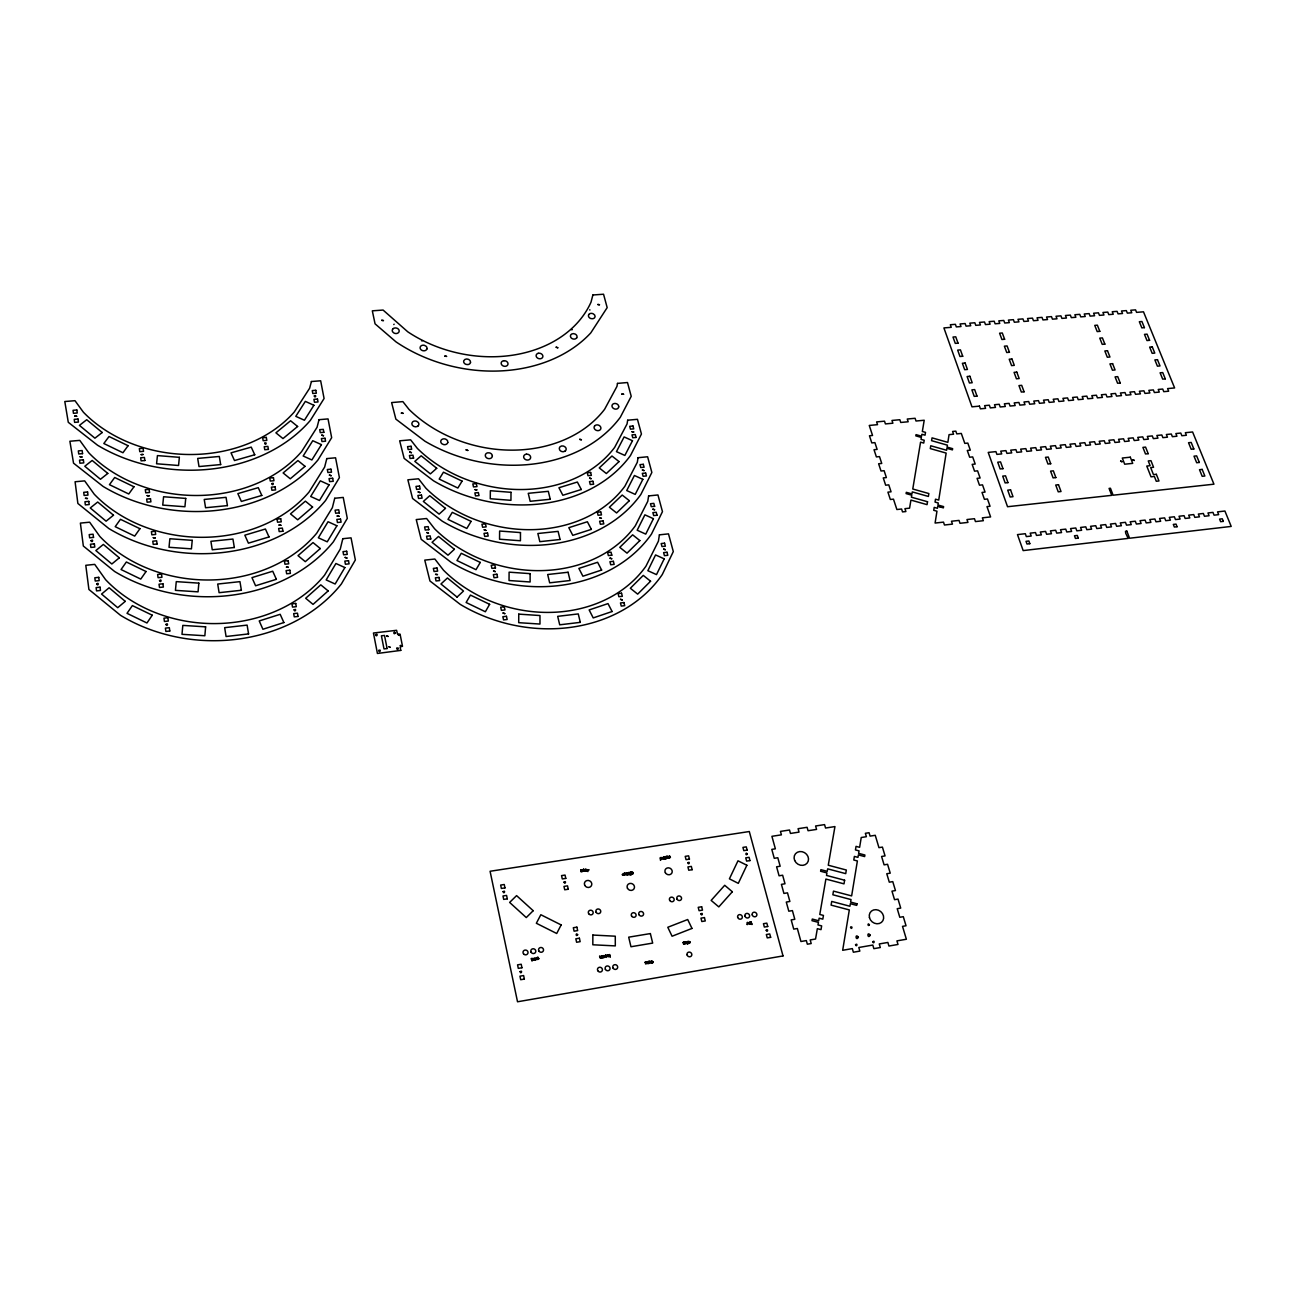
<?xml version="1.0" encoding="UTF-8"?>
<svg xmlns="http://www.w3.org/2000/svg" width="1296" height="1296" viewBox="0 0 1296 1296"><rect width="100%" height="100%" fill="white"/><g stroke="black" fill="none" stroke-linecap="round" stroke-linejoin="round"><path stroke-width="1.5" d="M608.504 954.893C608.261 955.476 608.278 958.813 607.354 955.071M532.348 959.056L532.559 958.36M583.378 871.22C585.727 871.252 583.313 868.919 583.897 869.6M683.64 942.143L683.122 942.532M536.9 957.89L537.97 957.29M538.828 958.862L537.678 959.526L536.852 958.295M647.789 961.583L648.227 962.782L646.882 961.988M645.278 962.442L646.51 962.248L646.04 963.722M605.734 955.168C603.094 956.464 608.488 954.148 605.977 956.497M606.236 957.388C606.803 956.837 605.151 957.047 605.929 955.152M684.061 944.201C686.005 944.055 681.421 943.796 684.353 943.52M748.91 922.558L749.558 924.032L750.238 922.477M582.633 871.252L582.293 869.616L582.277 871.22M747.209 924.534C746.059 919.739 750.238 924.291 747.241 924.485M648.486 963.025C645.878 963.333 650.122 964.613 648.454 961.389M649.847 961.6L649.312 963.446L649.571 961.259L651.175 963.139L649.928 961.195M749.947 923.773L749.363 922.412L750.74 922.882M536.544 959.51L536.236 957.614L536.009 959.558M689.585 942.937L688.986 941.431L689.602 942.905M585.257 869.227L585.484 870.944L586.537 870.345M667.732 858.098C665.447 854.566 670.032 859.864 667.084 856.705M665.528 857.272L665.156 858.892L664.168 857.547M661.268 857.822L661.025 859.232L660.928 857.677M627.458 874.314L627.329 873.261M629.516 874.103L629.516 872.872M600.097 957.874L599.999 956.497L600.988 957.128M393.79 324.567L394.13 324.194M586.019 871.139C586.019 871.252 585.322 868.482 586.44 869.665M533.936 959.575C532.802 956.027 532.656 962.053 533.952 959.04M628.268 872.726C628.965 877.23 628.155 869.94 629.678 873.86M689.213 943.342L690.088 942.046M689.99 941.852L688.387 941.431M421.573 340.816L422.545 340.67M660.555 857.498L661.883 858.357L661.171 859.183M666.112 856.332L667.715 856.121M651.159 961.357L653.006 961.616L652.342 962.993M670.048 857.223C667.359 858.762 670.988 855.004 669.254 856.413M651.434 961.664L652.261 961.162M631.735 872.305L632.966 872.402L631.314 872.289M604.325 957.307L603.758 955.816M537.419 957.355C540.545 957.874 534.681 957.857 538.828 958.57M687.544 941.706L687.739 944.136L687.771 941.366M623.408 874.897C619.585 873.18 625.482 877.57 624.591 873.099M571.406 329.735L572.314 329.654M589.891 310.068L589.793 309.728M644.938 962.231C647.579 960.498 643.869 964.823 646.299 963.625M683.397 942.403L683.543 943.326M670.405 857.515L668.979 857.968M627.507 874.249L626.341 874.46M626.422 873.245L626.778 874.816M750.497 923.222L749.93 924.129L750.821 923.076M652.73 962.199L651.596 962.815L651.467 960.919M587.785 869.908C591.851 868.725 585.128 872.597 587.428 869.6M684.985 942.419L685.714 943.861L685.13 941.9M604.568 956.934L603.353 956.918M608.65 956.497L607.549 956.205L608.764 956.237M632.707 873.488L631.703 873.763M531.263 958.732L532.121 961.049L531.457 958.343M534.276 959.024L533.758 958.586M533.984 959.38L533.336 960.304L532.381 959.315M536.042 959.51L534.989 959.947M537.386 958.959L538.488 958.473L537.403 958.91M580.981 869.859L581.094 871.868L580.997 869.81M581.321 871.495L582.374 871.641M582.925 870.539L583.362 871.268M583.443 869.357L582.892 870.102L583.799 869.308M583.249 870.41L583.637 869.308M583.216 871.139L584.269 871.042M586.003 869.324L585.031 869.778M585.371 869.843L586.748 869.665M586.877 870.248L586.391 871.09M587.849 871.609L587.493 870.021M668.477 857.077L669.514 856.089L668.801 856.931M631.33 872.24L631.249 873.083L631.573 871.997M623.392 874.735C622.08 870.653 625.385 878.234 624.267 873.148M625.417 873.018L625.595 874.962M626 873.698L627.394 872.969L626.567 873.05M626.81 872.969C627.993 872.078 628.949 876.533 627.151 874.832M628.139 873.148L629.37 872.5M628.495 873.212L628.835 872.354M629.176 872.694L630.423 875.043L629.305 874.492M630.293 872.208L631.249 874.913L630.617 872.159M632.918 873.731L632.124 873.715M632.821 873.229L632.902 873.779M683.154 942.484L683.899 942.419M600.939 956.27C601.198 961.859 598.963 953.062 599.773 957.015M601.538 955.962L601.992 958.036L603.013 957.874M601.052 958.181L601.393 957.258M603.288 956.659C607.192 955.589 602.802 959.623 602.932 956.286M603.142 955.816L604.373 956.173M603.256 956.399L603.823 955.541M609.379 954.747L610.238 957.226L609.703 954.504M648.211 961.988L647.222 962.231L648.389 962.507M607.484 955.946L608.018 954.844L607.144 956.092M608.359 954.828L608.845 955.217M660.766 859.361L660.523 860.35L660.28 857.709M660.361 858.26L661.446 857.628M662.029 857.336L662.531 859.216M663.617 857.093L663.795 859.021M664.492 856.931C667.116 856.17 666.387 860.252 665.366 858.827M665.302 857.158L664.556 857.92L664.848 857.077M666.517 858.049L666.938 856.429L666.646 857.272M670.388 857.255L668.849 857.126L670.372 857.304M648.842 962.977L648.697 961.34M647.968 963.722L648.454 962.944M652.617 962.912L653.071 961.988M684.677 943.699L684.547 941.917M685.487 942.079L686.977 943.682L686.183 941.738M688.241 942.419L688.549 942.97M689.796 942.435L689.018 943.326M749.234 922.817L749.995 921.958M457.051 597.1L463.498 591.041L447.428 577.984L440.948 583.994L457.002 597.051M669.4 857.871L668.606 857.466M602.381 957.533L601.879 955.913M583.443 870.847L584.496 870.458M535.297 959.396L534.551 957.906L534.973 959.996M663.633 857.045L664.087 859.021M633.128 873.083L631.557 872.662M530.129 573.642L530.113 581.985L509.036 580.527L509.101 572.168L530.129 573.642M592.855 935.048L592.823 944.784L615.308 945.902L615.276 936.198L592.855 935.048M518.756 614.126L518.708 622.679L539.978 624.056L539.978 615.535L518.756 614.126M520.474 532.575L520.441 540.756L499.543 539.233L499.624 531.036L520.474 532.575M511.013 492.318L510.948 500.321L490.261 498.733L490.358 490.714L511.013 492.318M165.904 624.478C167.605 627.556 168.448 621.853 165.904 624.478M159.521 580.624C161.206 583.654 162.032 578.113 159.521 580.624M153.284 537.694L155.196 537.921L153.284 537.694M147.161 495.639L149.056 495.882L147.161 495.639M143.046 454.475L141.167 454.637L143.046 454.475M870.232 935.21C867.559 939.875 866.781 930.479 870.232 935.21M858.389 937.251C855.7 941.917 854.955 932.504 858.389 937.251M96.665 583.994C98.35 587.056 99.257 581.418 96.665 583.994M91.028 540.707C92.615 543.721 93.685 538.164 91.028 540.707M85.504 498.296L87.415 498.523L85.504 498.296M80.093 456.759L81.988 457.002L80.093 456.759M74.795 416.065L76.675 416.291L74.795 416.065M1132.931 459.805L1134.292 460.453L1132.931 459.805M1120.651 461.084L1122.012 461.732L1120.651 461.084M872.743 941.722C873.974 945.011 875.189 939.535 872.743 941.722M205.627 626.843L204.849 635.753L181.991 634.327L182.817 625.401L205.627 626.843M198.855 583.135L198.061 591.851L175.43 590.36L176.272 581.629L198.855 583.135M192.229 540.335L191.435 548.856L169.015 547.285L169.873 538.747L192.229 540.335M185.733 498.409L184.923 506.752L162.729 505.1L163.588 496.757L185.733 498.409M179.366 457.326L178.556 465.491L156.573 463.774L157.432 455.593L179.366 457.326M869.405 924.777C867.526 927.418 867.559 921.764 869.405 924.777M855.554 944.654C856.607 947.992 858.146 942.613 855.554 944.654M850.565 927.32C851.602 930.641 853.189 925.295 850.565 927.32M747.306 854.048C745.378 856.656 745.492 851.099 747.306 854.048M492.334 455.917L492.221 456.678A3.548 2.916 13.1 0 1 487.96 458.509A3.548 2.916 13.1 0 1 485.417 454.75L485.741 454.054A3.548 2.916 13.1 0 1 487.863 452.806L489.677 452.92A3.548 2.916 13.1 0 1 492.334 455.917M766.195 930.204C767.216 933.574 768.852 928.163 766.195 930.204M700.893 913.842C701.93 917.179 703.55 911.785 700.893 913.842M659.389 534.843L658.433 541.112L645.959 566.174A127.607 106.58 15 0 1 443.475 570.175L434.857 559.03L424.764 560.115L429.948 580.981L460.258 604.39A146.221 122.132 15 0 0 662.272 574.549L673.304 551.578L668.493 533.871L659.389 534.843M648.616 495.914L647.773 501.309L635.315 525.803A126.473 104.441 14.6 0 1 434.597 528.784L426.627 518.513L416.243 519.566L421.168 539.298L451.154 562.367A144.925 119.669 14.6 0 0 651.483 534.082L662.467 511.645L657.947 494.959L648.616 495.914M940.183 506.963L943.375 507.87L943.585 506.59L937.948 505.003L938.255 502.994L935.048 502.087L935.501 499.187L938.725 500.094L946.145 453.082L930.301 448.594L930.755 445.775L946.598 450.263L946.89 448.319L952.43 449.89L952.625 448.659L947.084 447.088L947.392 445.16L931.581 440.672L932.051 437.87L947.846 442.357L949.061 434.646L953.564 434.209L952.609 431.455L955.832 431.147L956.788 433.885L961.308 433.447L964.807 443.378L967.82 443.086L970.315 450.166L967.286 450.473L969.651 457.213L972.68 456.921L975.191 464.049L972.162 464.357L974.543 471.161L977.589 470.837L980.116 478.03L977.071 478.337L979.468 485.19L982.514 484.866L985.057 492.091L982.012 492.431L984.425 499.316L987.471 498.976L990.047 506.266L986.985 506.606L990.598 516.926L982.368 517.833L983.356 520.7L975.451 521.575L974.462 518.708L966.962 519.534L967.95 522.401L960.012 523.292L959.024 520.409L951.475 521.235L952.463 524.119L944.476 525.01L943.504 522.126L935.096 523.049L936.959 511.207L933.736 510.3L934.205 507.384L937.429 508.291L937.753 506.282L940.183 506.963M638.037 457.731L637.308 462.283L624.899 486.211A125.356 102.352 14.2 0 1 425.898 488.203L418.543 478.791L407.867 479.812L412.565 498.458L442.244 521.17A143.645 117.288 14.2 0 0 640.888 494.408L651.856 472.457L647.611 456.775L638.037 457.699M687.852 862.731C688.824 866.02 690.525 860.738 687.852 862.731M856.964 903.782L856.705 905.386L850.338 903.701L849.933 906.244L831.724 901.433L831.092 905.126L849.317 909.922L842.675 950.292L852.331 948.607L853.367 952.22L859.847 951.102L858.811 947.489L872.807 945.059L873.86 948.656L880.308 947.538L879.255 943.942L887.873 942.451L888.926 946.031L897.998 944.46L896.929 940.88L906.374 939.244L902.518 926.365L906.034 925.765L903.296 916.677L899.797 917.276L897.221 908.69L900.72 908.091L898.015 899.084L894.532 899.667L891.972 891.146L895.455 890.563L892.766 881.62L889.299 882.187L886.772 873.731L890.239 873.164L887.566 864.286L884.099 864.853L881.588 856.462L885.055 855.911L882.414 847.098L878.947 847.649L875.254 835.304L870.086 836.114L869.065 832.712L865.372 833.296L866.392 836.698L861.241 837.508L859.621 847.309L856.04 846.369L855.457 849.933L859.037 850.889L858.632 853.351L864.902 855.02L864.643 856.575L858.373 854.906L857.968 857.369L854.388 856.429L853.789 860.009L857.385 860.965L851.634 895.909L833.474 891.113L832.858 894.775L851.018 899.57L850.613 902.097L856.964 903.782M927.531 501.73L927.061 504.646L910.926 500.094L909.581 508.162L904.932 508.664L905.888 511.547L902.534 511.904L901.595 509.02L896.881 509.522L893.479 499.154L890.336 499.478L887.922 492.14L891.065 491.816L888.781 484.866L885.654 485.19L883.256 477.9L886.383 477.576L884.115 470.691L881.005 470.999L878.623 463.757L881.734 463.45L879.498 456.597L876.388 456.905L874.022 449.712L877.133 449.404L874.897 442.616L871.787 442.908L869.454 435.764L872.548 435.472L869.26 425.444L877.538 424.667L876.614 421.913L884.504 421.168L885.427 423.922L892.895 423.209L891.972 420.455L899.829 419.726L900.752 422.464L908.188 421.767L907.265 419.029L915.089 418.284L916.013 421.022L924.21 420.244L922.347 431.471L925.506 432.378L925.052 435.181L921.877 434.273L921.569 436.201L916.029 434.63L915.818 435.861L921.359 437.432L921.035 439.36L924.21 440.251L923.74 443.07L920.565 442.163L912.773 489.013L928.859 493.549L928.39 496.449L912.287 491.913L911.963 493.922L906.309 492.318L906.098 493.598L911.752 495.185L911.412 497.194L927.531 501.73M627.669 420.228L627.037 423.986L614.66 447.379A124.27 100.327 13.9 0 1 417.377 448.432L410.621 439.83L399.67 440.818L404.141 458.395L433.496 480.784A142.414 114.955 13.9 0 0 630.504 455.479L641.439 434.03L637.454 419.321L627.669 420.196M564.035 882.122C564.975 885.46 566.87 880 564.035 882.122M844.619 880.227L844.004 883.856L825.892 879.061L819.785 914.458L823.446 915.43L822.814 919.139L819.153 918.184L818.699 920.743L812.284 919.058L811.993 920.678L818.424 922.363L817.987 924.939L821.648 925.895L821.016 929.637L817.339 928.681L815.557 939.017L810.194 939.94L811.199 943.553L807.343 944.201L806.355 940.588L800.928 941.512L797.348 928.503L793.735 929.119L791.192 919.901L794.804 919.301L792.407 910.602L788.81 911.201L786.283 902.065L789.88 901.465L787.498 892.847L783.918 893.43L781.423 884.358L785.003 883.775L782.638 875.221L779.074 875.804L776.596 866.797L780.16 866.23L777.811 857.741L774.263 858.308L771.8 849.382L775.364 848.815L771.914 836.309L781.407 834.851L780.451 831.4L789.507 830.007L790.463 833.441L799.033 832.113L798.077 828.695L807.084 827.302L808.056 830.72L816.577 829.408L815.605 825.989L824.564 824.612L825.552 828.031L834.948 826.573L828.274 865.226L846.32 870.021L845.721 873.634L827.658 868.855L827.221 871.349L820.886 869.665L820.611 871.252L826.945 872.937L826.524 875.432L844.619 880.227M617.479 383.422L616.961 386.402L604.616 409.277A123.217 98.35 13.6 0 1 409.018 409.423L402.862 401.614L391.619 402.57L395.863 419.126L424.91 441.191A141.183 112.703 13.6 0 0 620.298 417.28L631.217 396.317L627.491 382.531L617.479 383.389M663.665 549.115L665.334 549.698L663.665 549.115M577.66 934.772C575.505 937.526 575.845 931.646 577.66 934.772M652.925 509.166L654.577 509.765L652.925 509.166M395.458 632.95C393.125 635.801 393.417 629.824 395.458 632.95M642.395 469.994L644.031 470.594L642.395 469.994M620.541 599.319L622.242 599.935L620.541 599.319M633.712 431.973L632.027 431.746L633.712 431.973M610.043 558.139L611.712 558.754L610.043 558.139M623.57 394.276L621.886 394.049L623.57 394.276M599.724 517.768L601.393 518.368L599.724 517.768M589.615 478.175L591.268 478.775L589.712 478.013M503.107 891.632C504.014 895.034 505.975 889.558 503.107 891.632M581.386 439.749L579.717 439.344L581.386 439.749M599.465 304.738L597.829 304.495L599.465 304.738M503.059 613.008L504.792 613.624L503.059 613.008M556.178 347.198L557.782 347.765L556.178 347.198M493.549 571.001L495.266 571.601L493.549 571.001M470.529 362.216L470.367 362.912A3.467 2.786 12.5 0 1 467.791 364.581L466.025 364.37A3.467 2.786 12.5 0 1 463.66 361.357L463.838 360.644A3.467 2.786 12.5 0 1 470.529 362.216M484.218 529.821L485.919 530.42L484.218 529.821M342.808 538.699L340.265 549.099L324.535 575.23A135.772 112.541 2.5 0 1 105.559 579.62L94.721 564.376L85.795 565.299L88.906 589.469L120.528 615.325A155.585 128.968 2.5 0 0 341.383 583.945L355.347 559.985L351.054 537.856L342.808 538.699M476.815 489.856L475.033 489.645L476.815 489.856M334.724 498.263L332.375 507.659L316.742 533.174A134.525 110.192 2.9 0 1 99.841 536.463L89.635 522.191L80.384 523.098L83.333 546.021L114.599 571.471A154.143 126.279 2.9 0 0 333.396 541.793L347.296 518.4L343.229 497.421L334.724 498.263M437.432 574.582L435.602 574.355L437.432 574.582M466.123 449.874L467.791 450.457L466.123 449.874M326.803 458.59L324.648 467.062L309.096 491.978A133.294 107.908 3.3 0 1 94.235 494.197L84.661 480.881L75.087 481.756L77.873 503.464L108.815 528.525A152.734 123.655 3.3 0 0 325.588 500.483L339.406 477.641L335.567 457.796L326.803 458.59M401.663 645.829L400.334 645.521L401.663 645.829M400.788 650.398L377.428 653.459L373.442 633.015L396.592 630.31L397.499 633.922L400.075 634.165L402.489 646.283L400.124 646.979L400.788 650.398M398.147 634.651L399.443 635.105L398.147 634.651M396.657 648.34C397.597 651.872 399.848 646.25 396.657 648.34M426.838 532.656L428.555 533.255L426.935 532.478M388.962 646.882L390.258 647.336L389.043 646.753M319.027 419.693L317.066 427.259L301.612 451.591A132.079 105.689 3.7 0 1 88.76 452.774L79.785 440.381L69.887 441.239L73.532 463.158L103.129 486.454A151.357 121.111 3.7 0 0 317.941 459.983L331.663 437.692L328.034 418.916L319.027 419.693M386.807 635.98L388.103 636.449L386.807 635.98M418.203 491.962L419.888 492.561L418.203 491.962M378.643 650.495C379.566 654.043 381.85 648.405 378.643 650.495M592.871 295.018L591.008 302.179A120.69 93.749 13.1 0 1 407.786 331.825L383.081 310.052L372.325 310.829L375.062 323.838L396.041 341.901A138.299 107.422 13 0 0 590.782 332.894L607.176 307.622L603.547 294.224L592.888 294.986M446.537 356.384L444.82 356.157L446.537 356.384M375.565 634.667C376.472 638.183 378.756 632.594 375.565 634.667M311.413 381.526L309.631 388.217L294.273 411.982A130.896 103.534 4 0 1 83.381 412.193L74.99 400.691L64.8 401.517L68.283 422.302L97.573 445.241A150.012 118.649 4 0 0 310.424 420.293L324.081 398.504L320.663 380.781L311.413 381.526M409.73 452.061L411.415 452.66L409.73 452.061M520.085 971.611C520.798 975.159 523.13 969.602 520.085 971.611M403.137 413.359L401.371 413.132L403.137 413.359M345.173 557.426L346.923 558.041L345.173 557.426M339.001 516.262L337.171 516.035L339.001 516.262M383.422 320.566L381.688 320.323L383.422 320.566M294.095 609.817C294.921 613.121 297.157 607.889 294.095 609.817M329.427 475.097L331.144 475.697L329.427 475.097M288.344 567.324L286.465 567.097L288.344 567.324M321.797 435.132L323.482 435.748L321.797 435.132M280.892 525.269L279.029 525.042L280.892 525.269M314.296 395.977C315.106 398.941 317.099 394.292 314.296 395.977M618.71 406.928L618.079 408.224A3.434 2.77 17.5 0 1 615.001 409.05L614.142 408.791A3.434 2.77 17.5 0 1 612.214 404.951A3.434 2.77 17.5 0 1 616.572 403.785L617.35 404.222A3.434 2.77 17.5 0 1 618.71 406.928M271.82 483.635C272.614 486.745 274.784 481.837 271.82 483.635M264.676 443.248C265.469 446.31 267.624 441.499 264.676 443.248M447.784 442.471L447.493 443.183A3.564 2.916 11.5 0 1 443.686 444.593L442.017 443.848A3.564 2.916 11.5 0 1 441.094 440.284L441.58 439.668A3.564 2.916 11.5 0 1 447.784 442.471M588.805 314.539L588.514 315.155A3.353 2.641 16.4 0 0 590.247 318.298L591.057 318.622A3.353 2.641 16.4 0 0 593.244 313.826L592.434 313.519A3.353 2.641 16.4 0 0 589.291 314.005L588.805 314.539M746.869 865.258L738.299 883.354L729.405 878.834L737.991 860.803L746.869 865.258M664.184 558.835L656.505 574.614L647.854 570.694L655.565 554.931L664.184 558.835M653.411 518.692L645.748 534.114L637.178 530.226L644.89 514.836L653.411 518.692M426.919 348.932L426.578 349.58A3.483 2.786 11.2 0 1 421.88 350.341A3.483 2.786 11.2 0 1 420.536 346.437L421.07 345.886A3.483 2.786 11.2 0 1 424.408 345.352L425.963 346.162A3.483 2.786 11.2 0 1 426.919 348.932M642.848 479.326L635.218 494.392L626.729 490.552L634.408 475.502L642.848 479.326M632.48 440.721L624.866 455.447L616.459 451.64L624.121 436.93L632.48 440.721M561.152 924.923L556.713 933.493L536.35 923.27L540.837 914.733L561.152 924.923M489.629 604.325L485.352 611.761L466.123 602.494L470.432 595.091L489.629 604.325M480.265 562.432L476.005 569.689L456.97 560.536L461.263 553.295L480.265 562.432M344.866 567.551L335.146 584.01L326.171 579.928L335.923 563.501L344.866 567.551M471.08 521.381L466.835 528.46L447.995 519.404L452.272 512.341L471.08 521.381M336.895 525.755L327.24 541.825L318.346 537.791L328.05 521.737L336.895 525.755M462.073 481.124L457.861 488.041L439.198 479.083L443.459 472.181L462.073 481.124M329.071 484.801L319.48 500.483L310.684 496.481L320.323 480.832L329.071 484.801M750.951 921.812L751.972 924.55L750.919 921.861M321.424 444.641L311.882 459.967L303.167 456.014L312.757 440.721L321.424 444.641M313.907 405.275L304.43 420.244L295.796 416.34L305.338 401.387L313.907 405.275M152.264 615.211L146.95 622.987L127.024 613.332L132.386 605.588L152.264 615.211M146.043 571.52L140.762 579.085L121.046 569.543L126.36 561.994L146.043 571.52M139.936 528.703L134.703 536.107L115.198 526.678L120.463 519.307L139.936 528.703M133.958 486.778L128.758 493.987L109.447 484.672L114.696 477.495L133.958 486.778M128.093 445.711L122.942 452.741L103.826 443.524L109.026 436.509L128.093 445.711M594.815 425.752L594.362 426.352A3.451 2.819 17 0 0 594.783 429.235L595.399 429.818A3.451 2.819 17 0 0 600.194 429.786A3.451 2.819 17 0 0 599.594 425.72L598.833 425.266A3.451 2.819 17 0 0 595.447 425.299L594.815 425.752M732.337 891.745L718.81 906.892L711.148 900.412L724.707 885.298L732.337 891.745M576.671 337.9L575.521 338.823A3.386 2.689 15.9 0 1 571.471 338.159L570.904 337.559A3.386 2.689 15.9 0 1 575.23 334.093L575.942 334.562A3.386 2.689 15.9 0 1 576.671 337.9M650.576 581.224L637.664 594.135L630.342 588.254L643.27 575.392L650.576 581.224M533.191 910.715L526.273 917.568L509.636 902.421L516.586 895.617L533.191 910.715M639.851 540.578L627.021 553.149L619.78 547.349L632.626 534.827L639.851 540.578M629.338 500.693L616.588 512.957L609.412 507.254L622.193 495.04L629.338 500.693M393.304 328.568L392.753 329.103A3.483 2.77 10.4 0 0 392.688 331.889L393.935 333.007A3.483 2.77 10.4 0 0 397.402 333.283L398.131 332.894A3.483 2.77 10.4 0 0 398.212 328.957A3.483 2.77 10.4 0 0 393.304 328.568M619.034 461.587L606.35 473.542L599.254 467.921L611.955 456.014L619.034 461.587M454.394 549.293L447.995 555.19L432.07 542.295L438.502 536.447L454.394 549.293M445.468 508.388L439.117 514.139L423.355 501.439L429.754 495.72L445.468 508.388M328.147 590.911L313.049 604.39L305.678 598.266L320.792 584.836L328.147 590.911M436.72 468.277L430.402 473.882L414.817 461.376L421.168 455.803L436.72 468.277M320.29 548.548L305.305 561.67L298.015 555.644L313.016 542.57L320.29 548.548M312.579 507.044L297.707 519.809L290.498 513.88L305.386 501.147L312.579 507.044M305.03 466.349L290.272 478.791L283.127 472.959L297.918 460.55L305.03 466.349M125.258 601.36L117.725 607.694L101.558 594.054L109.107 587.768L125.258 601.36M119.313 557.831L111.845 563.987L95.855 550.557L103.34 544.433L119.313 557.831M297.626 426.481L282.982 438.583L275.918 432.832L290.579 420.763L297.626 426.481M113.497 515.192L106.094 521.186L90.266 507.967L97.702 502.022L113.497 515.192M107.795 473.429L100.456 479.261L84.791 466.252L92.162 460.453L107.795 473.429M102.206 432.508L94.916 438.194L79.429 425.38L86.735 419.726L102.206 432.508M418.025 425.995L417.344 426.465A3.564 2.916 10.6 0 1 412.63 421.88L413.311 421.411A3.564 2.916 10.6 0 1 416.842 421.394L418.235 422.447A3.564 2.916 10.6 0 1 418.025 425.995M564.991 451.17L563.387 451.705A3.499 2.867 15.8 0 1 560.115 450.49L559.613 449.809A3.499 2.867 15.8 0 1 565.299 447.104L565.801 447.768A3.499 2.867 15.8 0 1 564.991 451.17M691.983 928.438L672.073 936.23L667.796 927.272L687.69 919.528L691.983 928.438M538.245 353.306L537.467 353.597A3.418 2.738 14.8 0 0 536.382 356.74L536.819 357.421A3.418 2.738 14.8 0 0 541.55 358.393A3.418 2.738 14.8 0 0 542.198 354.569L541.582 354.002A3.418 2.738 14.8 0 0 539.087 353.209L538.245 353.306M612.101 611.518L593.228 617.917L589.145 609.946L608.002 603.596L612.101 611.518M601.636 570.046L582.908 576.218L578.875 568.409L597.602 562.27L601.636 570.046M591.365 529.384L572.783 535.345L568.814 527.683L587.38 521.753L591.365 529.384M283.873 622.55L262.91 629.257L259.232 620.946L280.179 614.304L283.873 622.55M276.372 579.312L255.587 585.776L251.959 577.627L272.727 571.212L276.372 579.312M581.305 489.515L562.853 495.266L558.932 487.75L577.368 482.031L581.305 489.515M269.017 536.949L248.411 543.17L244.831 535.183L265.421 529.011L269.017 536.949M261.808 495.445L241.38 501.439L237.848 493.614L258.26 487.652L261.808 495.445M254.745 454.766L234.495 460.55L231.012 452.855L251.23 447.12L254.745 454.766M526.37 454.199L525.512 454.394A3.532 2.9 14.5 0 0 523.665 456.743L523.762 457.504A3.532 2.9 14.5 0 0 527.958 460.031A3.532 2.9 14.5 0 0 530.55 456.71L530.226 455.965A3.532 2.9 14.5 0 0 527.261 454.183L526.37 454.199M504.014 360.725L503.156 360.871A3.451 2.77 13.7 0 0 501.196 362.993L501.228 363.722A3.451 2.77 13.7 0 0 505.181 366.331A3.451 2.77 13.7 0 0 507.951 363.334L507.692 362.621A3.451 2.77 13.7 0 0 504.905 360.774L504.014 360.725M783.011 955.93L517.525 1001.776L490.082 871.268L749.299 831.53L783.011 955.93M524.362 979.096L520.7 979.711L519.955 976.18L523.616 975.564L524.362 979.096M770.65 937.332L767.248 937.899L766.341 934.529L769.743 933.946L770.65 937.332M521.948 967.756L518.303 968.371L517.558 964.856L521.203 964.24L521.948 967.756M767.734 926.494L764.348 927.061L763.441 923.708L766.827 923.141L767.734 926.494M650.365 933.574L628.69 937.17L630.974 946.744L652.682 943.099L650.365 933.574M579.393 938.207L575.829 938.806L576.607 942.257L580.171 941.657L579.393 938.207M704.425 917.584L700.974 918.151L701.833 921.521L705.283 920.954L704.425 917.584M576.882 927.158L573.318 927.725L574.096 931.176L577.66 930.593L576.882 927.158M701.654 906.779L698.22 907.33L699.079 910.699L702.513 910.132L701.654 906.779M507.303 898.841L503.707 899.408L502.978 895.99L506.574 895.423L507.303 898.841M568.264 889.234L564.732 889.785L563.971 886.415L567.502 885.848L568.264 889.234M692.161 869.697L688.759 870.232L687.917 866.943L691.319 866.408L692.161 869.697M749.963 860.593L746.626 861.111L745.735 857.855L749.088 857.32L749.963 860.593M504.97 887.906L501.374 888.457L500.661 885.071L504.241 884.504L504.97 887.906M565.801 878.396L562.302 878.947L561.541 875.61L565.04 875.075L565.801 878.396M689.456 859.118L686.054 859.653L685.211 856.364L688.613 855.83L689.456 859.118M747.144 850.111L743.807 850.646L742.932 847.39L746.269 846.871L747.144 850.111M580.316 622.355L559.71 624.818L557.685 616.345L578.259 613.915L580.316 622.355M387.099 648.535L383.989 648.907L381.413 635.818L384.523 635.445L387.099 648.535M506.444 616.297L502.848 616.718L503.577 619.909L507.157 619.488L506.444 616.297M623.927 602.543L620.46 602.948L621.254 606.074L624.721 605.669L623.927 602.543M1126.856 531.133L1125.479 531.279L1125.738 533.304L1128.184 538.391L1023.16 550.589L1017.473 534.6L1025.314 533.709L1026.335 536.593L1031.211 536.042L1030.19 533.158L1035.472 532.559L1036.492 535.426L1041.368 534.875L1040.332 532.008L1045.58 531.409L1046.633 534.276L1051.477 533.725L1050.44 530.858L1055.673 530.258L1056.726 533.126L1061.554 532.575L1060.517 529.708L1065.733 529.124L1066.786 531.976L1071.614 531.425L1070.561 528.574L1075.777 527.974L1076.83 530.825L1081.625 530.275L1080.572 527.44L1085.773 526.84L1086.826 529.691L1091.621 529.141L1090.552 526.306L1095.736 525.706L1096.805 528.557L1101.584 528.007L1100.515 525.172L1105.666 524.588L1106.735 527.423L1111.498 526.873L1110.429 524.038L1115.581 523.454L1116.65 526.289L1121.396 525.739L1120.311 522.92L1125.446 522.337L1126.532 525.155L1131.262 524.621L1130.177 521.802L1135.296 521.219L1136.381 524.038L1141.096 523.503L1140.01 520.684L1145.097 520.101L1146.199 522.92L1150.897 522.385L1149.811 519.566L1154.882 518.983L1155.983 521.802L1160.665 521.267L1159.58 518.465L1164.634 517.882L1165.736 520.684L1170.418 520.15L1169.316 517.347L1174.354 516.78L1175.472 519.566L1180.121 519.048L1179.02 516.245L1184.058 515.678L1185.16 518.465L1189.809 517.93L1188.691 515.144L1193.713 514.577L1194.831 517.363L1199.464 516.829L1198.346 514.058L1203.352 513.475L1204.47 516.262L1209.087 515.743L1207.969 512.957L1212.959 512.39L1214.077 515.176L1218.677 514.642L1217.543 511.871L1224.914 511.029L1231.2 526.419L1129.577 538.229L1126.856 531.133M1029.834 543.688L1026.983 544.028L1026.011 541.323L1028.862 540.999L1029.834 543.688M1078.272 538.115L1075.453 538.439L1074.465 535.766L1077.284 535.442L1078.272 538.115M1177.076 526.727L1174.354 527.035L1173.317 524.41L1176.039 524.102L1177.076 526.727M1223.327 521.381L1220.638 521.689L1219.585 519.097L1222.274 518.789L1223.327 521.381M248.573 633.922L226.071 636.514L224.662 627.669L247.115 625.109L248.573 633.922M504.274 606.755L500.693 607.176L501.406 610.351L504.986 609.93L504.274 606.755M621.529 593.195L618.079 593.6L618.872 596.711L622.339 596.306L621.529 593.195M169.808 631.006L165.888 631.46L165.402 628.123L169.322 627.685L169.808 631.006M298.031 616.442L294.257 616.864L293.674 613.607L297.464 613.186L298.031 616.442M568.069 572.249L547.673 574.517L549.666 582.827L570.094 580.511L568.069 572.249M167.864 617.722L163.96 618.16L164.446 621.481L168.35 621.043L167.864 617.722M295.731 603.434L291.956 603.855L292.523 607.095L296.298 606.674L295.731 603.434M495.477 567.988L491.929 568.377L491.216 565.267L494.764 564.878L495.477 567.988M611.809 555.206L608.375 555.579L607.597 552.533L611.032 552.145L611.809 555.206M438.988 577.417L435.375 577.822L436.039 580.964L439.652 580.576L438.988 577.417M667.003 552.242L663.617 552.614L664.427 555.66L667.813 555.287L667.003 552.242M496.886 574.225L493.339 574.63L494.035 577.757L497.599 577.352L496.886 574.225M613.381 561.314L609.946 561.703L610.724 564.764L614.158 564.376L613.381 561.314M1109.813 490.309L1111.725 495.347L1007.543 506.72L988.216 452.401L995.927 451.624L996.916 454.394L1001.727 453.908L1000.739 451.154L1005.923 450.619L1006.927 453.389L1011.722 452.903L1010.718 450.149L1015.902 449.631L1016.89 452.385L1021.669 451.899L1020.665 449.145L1025.833 448.627L1026.837 451.381L1031.6 450.895L1030.595 448.157L1035.747 447.638L1036.751 450.376L1041.498 449.89L1040.494 447.152L1045.613 446.634L1046.633 449.372L1051.364 448.902L1050.343 446.164L1055.462 445.646L1056.483 448.384L1061.197 447.914L1060.177 445.176L1065.28 444.658L1066.3 447.395L1071.014 446.926L1069.978 444.188L1075.064 443.686L1076.101 446.407L1080.783 445.937L1079.746 443.216L1084.817 442.697L1085.854 445.419L1090.535 444.949L1089.499 442.228L1094.553 441.725L1095.59 444.431L1100.255 443.961L1099.202 441.256L1104.241 440.753L1105.294 443.459L1109.943 442.989L1108.89 440.284L1113.912 439.781L1114.965 442.487L1119.598 442.017L1118.545 439.312L1123.551 438.809L1124.604 441.515L1129.221 441.045L1128.168 438.356L1133.158 437.854L1134.227 440.543L1138.828 440.073L1137.758 437.384L1142.748 436.882L1143.801 439.571L1148.402 439.117L1147.333 436.428L1152.29 435.926L1153.359 438.615L1157.944 438.145L1156.858 435.472L1161.815 434.97L1162.885 437.643L1167.453 437.189L1166.368 434.516L1171.309 434.014L1172.378 436.687L1176.93 436.234L1175.861 433.561L1180.769 433.058L1181.855 435.731L1186.391 435.278L1185.338 432.702L1192.595 431.973L1213.947 484.186L1113.102 495.202L1110.445 488.252L1109.068 488.398L1109.813 490.309M436.979 567.988L433.366 568.393L434.047 571.52L437.643 571.131L436.979 567.988M664.556 543.186L661.187 543.559L661.997 546.572L665.366 546.199L664.556 543.186M241.38 590.263L219.089 592.693L217.712 584.042L239.954 581.645L241.38 590.263M1010.556 489.839L1007.721 490.147L1010.167 497L1013.002 496.692L1010.556 489.839M1058.492 484.736L1055.722 485.028L1058.233 491.832L1061.019 491.524L1058.492 484.736M1156.34 474.304L1153.456 474.611L1150.686 467.597L1153.57 467.289L1150.945 460.663L1148.256 460.939L1150.135 465.701L1146.766 466.058L1151.01 476.815L1154.38 476.458L1156.275 481.27L1158.98 480.978L1156.34 474.304M1202.17 469.411L1199.497 469.703L1202.202 476.312L1204.859 476.037L1202.17 469.411M100.051 587.185L96.098 587.606L96.536 590.895L100.472 590.474L100.051 587.185M348.494 560.698L344.817 561.087L345.416 564.246L349.094 563.857L348.494 560.698M560.083 539.492L539.816 541.663L537.856 533.515L558.09 531.376L560.083 539.492M162.907 583.783L159.019 584.204L159.505 587.461L163.377 587.056L162.907 583.783M289.834 570.191L286.092 570.596L286.659 573.788L290.401 573.399L289.834 570.191M430.79 538.942L427.21 539.314L426.562 536.22L430.142 535.847L430.79 538.942M487.523 532.996L484.007 533.369L484.704 536.431L488.219 536.058L487.523 532.996M603.029 520.895L599.627 521.251L600.388 524.264L603.806 523.892L603.029 520.895M657.023 515.241L653.67 515.581L652.876 512.617L656.23 512.26L657.023 515.241M98.755 577.352L94.819 577.773L95.256 581.045L99.193 580.624L98.755 577.352M346.68 551.254L343.003 551.642L343.602 554.785L347.279 554.396L346.68 551.254M1007.964 482.63L1005.145 482.938L1002.715 476.118L1005.534 475.826L1007.964 482.63M1055.851 477.592L1053.081 477.884L1050.586 471.128L1053.356 470.837L1055.851 477.592M1199.335 462.461L1196.678 462.737L1194.005 456.16L1196.645 455.884L1199.335 462.461M161.482 574.047L157.61 574.452L158.08 577.692L161.951 577.287L161.482 574.047M288.149 560.65L284.407 561.038L284.974 564.23L288.7 563.825L288.149 560.65M234.333 547.511L212.252 549.779L210.908 541.307L232.94 539.055L234.333 547.511M1002.974 468.682L1000.156 468.958L997.742 462.202L1000.544 461.911L1002.974 468.682M1050.732 463.741L1047.962 464.033L1045.483 457.326L1048.237 457.051L1050.732 463.741M1148.191 453.681L1145.502 453.973L1142.91 447.379L1145.583 447.104L1148.191 453.681M1193.843 448.983L1191.186 449.258L1188.529 442.714L1191.186 442.454L1193.843 448.983M428.83 529.691L425.25 530.064L424.602 526.986L428.166 526.613L428.83 529.691M485.449 523.827L481.934 524.2L482.614 527.245L486.146 526.889L485.449 523.827M600.728 511.904L597.326 512.26L598.088 515.257L601.506 514.901L600.728 511.904M654.626 506.331L651.272 506.671L650.479 503.723L653.832 503.366L654.626 506.331M1130.306 457.196L1122.287 458.023L1124.685 464.211L1132.72 463.369L1130.306 457.196M157.091 543.996L153.236 544.385L152.782 541.193L156.622 540.805L157.091 543.996M282.933 531.214L279.207 531.603L278.656 528.46L282.366 528.088L282.933 531.214M93.523 537.419L89.635 537.808L89.213 534.6L93.101 534.211L93.523 537.419M155.228 531.263L151.389 531.635L151.859 534.827L155.682 534.438L155.228 531.263M280.714 518.74L277.004 519.097L277.555 522.223L281.264 521.851L280.714 518.74M339.309 512.892L335.68 513.248L335.081 510.17L338.726 509.798L339.309 512.892M94.365 543.834L90.461 544.223L90.882 547.447L94.786 547.058L94.365 543.834M340.508 519.064L336.847 519.421L337.446 522.515L341.091 522.158L340.508 519.064M550.249 499.268L530.161 501.293L528.25 493.322L548.305 491.33L550.249 499.268M421.459 495.104L417.911 495.461L418.559 498.49L422.107 498.134L421.459 495.104M645.651 473.04L642.33 473.364L643.108 476.28L646.445 475.956L645.651 473.04M478.354 492.577L474.854 492.917L475.535 495.931L479.034 495.59L478.354 492.577M592.888 481.253L589.502 481.594L590.263 484.542L593.649 484.202L592.888 481.253M419.531 486.049L415.984 486.405L416.632 489.418L420.179 489.062L419.531 486.049M643.302 464.324L639.981 464.648L640.759 467.548L644.096 467.224L643.302 464.324M227.416 505.618L205.562 507.74L204.233 499.446L226.055 497.34L227.416 505.618M476.312 483.586L472.829 483.926L473.494 486.923L476.993 486.583L476.312 483.586M590.636 472.441L587.266 472.765L588.011 475.713L591.381 475.373L590.636 472.441M88.808 501.374L84.937 501.746L85.358 504.905L89.213 504.533L88.808 501.374M332.667 478.256L329.054 478.597L329.638 481.626L333.25 481.286L332.667 478.256M150.466 498.701L146.659 499.057L147.112 502.2L150.919 501.827L150.466 498.701M275.06 486.826L271.382 487.183L271.917 490.244L275.594 489.904L275.06 486.826M413.586 458.136L410.071 458.46L409.439 455.495L412.954 455.171L413.586 458.136M636.061 437.432L632.756 437.74L631.994 434.873L635.283 434.565L636.061 437.432M979.436 406.134L971.984 406.831L943.909 327.92L951.248 327.321L950.324 324.745L955.395 324.324L956.318 326.916L961 326.543L960.077 323.951L965.131 323.546L966.071 326.138L970.736 325.75L969.797 323.174L974.835 322.769L975.775 325.345L980.424 324.972L979.484 322.396L984.523 321.991L985.462 324.567L990.095 324.194L989.156 321.619L994.178 321.214L995.117 323.789L999.751 323.417L998.795 320.841L1003.784 320.452L1004.74 323.012L1009.357 322.639L1008.401 320.08L1013.391 319.675L1014.347 322.234L1018.948 321.862L1017.976 319.302L1022.949 318.913L1023.921 321.457L1028.506 321.1L1027.534 318.541L1032.491 318.136L1033.463 320.695L1038.031 320.323L1037.059 317.779L1042 317.374L1042.972 319.934L1047.524 319.561L1046.552 317.018L1051.477 316.613L1052.449 319.156L1057.001 318.8L1056.013 316.256L1060.922 315.851L1061.91 318.395L1066.446 318.038L1065.458 315.495L1070.35 315.106L1071.338 317.633L1075.858 317.277L1074.87 314.734L1079.746 314.345L1080.751 316.872L1085.254 316.516L1084.25 313.988L1089.126 313.6L1090.114 316.127L1094.602 315.754L1093.613 313.227L1098.457 312.838L1099.462 315.365L1103.949 315.009L1102.945 312.482L1107.772 312.093L1108.793 314.62L1113.248 314.248L1112.243 311.737L1117.071 311.348L1118.075 313.859L1122.53 313.502L1121.51 310.991L1126.321 310.603L1127.342 313.114L1131.781 312.757L1130.76 310.246L1135.555 309.874L1136.576 312.368L1143.493 311.818L1174.613 387.941L1167.599 388.589L1168.652 391.214L1163.776 391.667L1162.723 389.043L1158.219 389.464L1159.272 392.089L1154.396 392.542L1153.343 389.918L1148.823 390.339L1149.876 392.963L1144.967 393.417L1143.914 390.809L1139.395 391.23L1140.431 393.854L1135.523 394.308L1134.47 391.684L1129.934 392.105L1130.971 394.729L1126.046 395.199L1125.009 392.558L1120.441 392.996L1121.477 395.62L1116.536 396.09L1115.5 393.449L1110.931 393.871L1111.968 396.511L1107.011 396.981L1105.974 394.34L1101.389 394.762L1102.426 397.402L1097.437 397.872L1096.416 395.231L1091.815 395.653L1092.836 398.309L1087.846 398.763L1086.826 396.122L1082.225 396.56L1083.229 399.2L1078.223 399.67L1077.219 397.013L1072.586 397.451L1073.606 400.108L1068.584 400.577L1067.564 397.921L1062.931 398.358L1063.935 401.015L1058.897 401.485L1057.892 398.812L1053.243 399.249L1054.247 401.922L1049.193 402.392L1048.189 399.719L1043.523 400.156L1044.527 402.829L1039.457 403.299L1038.469 400.626L1033.787 401.063L1034.775 403.736L1029.688 404.222L1028.7 401.533L1024.002 401.971L1024.99 404.66L1019.887 405.13L1018.915 402.457L1014.201 402.894L1015.189 405.567L1010.07 406.053L1009.082 403.364L1004.368 403.801L1005.34 406.49L1000.204 406.976L999.232 404.287L994.502 404.725L995.474 407.414L990.322 407.9L989.35 405.211L984.604 405.648L985.576 408.353L980.408 408.823L979.436 406.134M87.577 491.945L83.722 492.318L84.127 495.445L87.982 495.088L87.577 491.945M330.934 469.184L327.321 469.525L327.904 472.538L331.517 472.198L330.934 469.184M149.089 489.353L145.298 489.71L145.751 492.82L149.558 492.464L149.089 489.353M273.424 477.657L269.762 478.013L270.297 481.059L273.974 480.719L273.424 477.657M411.075 446.294L407.56 446.618L408.175 449.566L411.691 449.242L411.075 446.294M632.983 426.011L629.694 426.319L630.455 429.154L633.744 428.863L632.983 426.011M220.66 464.567L199.001 466.56L197.689 458.411L219.316 456.467L220.66 464.567M976.99 396.122L974.203 396.365L971.887 389.853L974.657 389.594L976.99 396.122M1024.083 391.797L1021.345 392.056L1018.964 385.592L1021.685 385.333L1024.083 391.797M1120.23 383L1117.589 383.243L1115.078 376.877L1117.719 376.634L1120.23 383M1165.282 378.869L1162.674 379.112L1160.098 372.794L1162.723 372.568L1165.282 378.869M144.877 460.517L141.102 460.858L140.665 457.78L144.439 457.456L144.877 460.517M268.418 449.404L264.773 449.728L264.238 446.715L267.883 446.391L268.418 449.404M82.555 453.632L78.732 453.973L78.327 450.895L82.15 450.554L82.555 453.632M143.095 448.286L139.336 448.61L139.774 451.672L143.532 451.332L143.095 448.286M266.296 437.4L262.651 437.724L263.185 440.721L266.83 440.397L266.296 437.4M323.854 432.313L320.274 432.637L319.707 429.673L323.287 429.365L323.854 432.313M969.878 376.261L967.108 376.52L969.424 382.984L972.194 382.741L969.878 376.261M1016.793 372.114L1014.071 372.357L1016.437 378.788L1019.174 378.545L1016.793 372.114M1112.584 363.641L1109.943 363.884L1112.438 370.202L1115.078 369.959L1112.584 363.641M1157.458 359.672L1154.866 359.899L1157.409 366.169L1160.017 365.942L1157.458 359.672M83.365 459.788L79.526 460.129L79.931 463.223L83.77 462.883L83.365 459.788M324.988 438.259L321.408 438.566L321.975 441.547L325.571 441.223L324.988 438.259M965.131 363.026L962.377 363.269L964.678 369.7L967.432 369.457L965.131 363.026M1011.933 358.992L1009.211 359.219L1011.577 365.602L1014.298 365.359L1011.933 358.992M1107.481 350.73L1104.84 350.957L1107.319 357.242L1109.959 357.016L1107.481 350.73M1152.257 346.874L1149.649 347.101L1152.176 353.322L1154.785 353.095L1152.257 346.874M962.717 356.27L959.963 356.497L957.679 350.114L960.433 349.871L962.717 356.27M1009.438 352.285L1006.733 352.512L1004.384 346.178L1007.089 345.935L1009.438 352.285M1104.872 344.137L1102.232 344.363L1099.769 338.126L1102.41 337.916L1104.872 344.137M1149.584 340.33L1146.992 340.556L1144.481 334.368L1147.073 334.141L1149.584 340.33M958.019 343.165L955.282 343.391L952.997 337.041L955.751 336.814L958.019 343.165M1004.627 339.277L1001.921 339.503L999.589 333.202L1002.294 332.991L1004.627 339.277M1099.818 331.355L1097.194 331.582L1094.747 325.377L1097.372 325.166L1099.818 331.355M1144.417 327.645L1141.825 327.856L1139.33 321.716L1141.922 321.505L1144.417 327.645M78.019 419.045L74.228 419.353L74.617 422.383L78.424 422.075L78.019 419.045M317.471 399.038L313.924 399.33L314.474 402.246L318.022 401.954L317.471 399.038M76.837 409.99L73.046 410.297L73.451 413.311L77.225 413.003L76.837 409.99M315.803 390.307L312.255 390.598L312.806 393.514L316.354 393.223L315.803 390.307M869.438 917.552A7.565 6.691 39.9 0 0 881.442 922.379A7.565 6.691 39.9 0 0 878.477 910.229A7.565 6.691 39.9 0 0 869.438 917.552M794.659 860.463A7.468 6.642 34.4 0 0 807.068 863.201A7.468 6.642 34.4 0 0 802.175 851.715A7.468 6.642 34.4 0 0 794.659 860.463M752.215 914.863A2.446 2.219 35.2 0 0 756.2 916.256A2.446 2.219 35.2 0 0 755.147 912.335A2.446 2.219 35.2 0 0 752.215 914.863M744.941 916.078A2.446 2.236 34.9 0 0 748.926 917.471A2.446 2.236 34.9 0 0 747.873 913.534A2.446 2.236 34.9 0 0 744.941 916.078M737.651 917.276A2.462 2.236 34.7 0 0 741.636 918.686A2.462 2.236 34.7 0 0 740.583 914.733A2.462 2.236 34.7 0 0 737.651 917.276M687.042 954.828A2.495 2.3 34.1 0 0 691.092 956.254A2.495 2.3 34.1 0 0 690.071 952.22A2.495 2.3 34.1 0 0 687.042 954.828M677.063 899.197A2.446 2.252 30.1 0 0 681.226 899.586A2.446 2.252 30.1 0 0 679.217 895.957A2.446 2.252 30.1 0 0 677.063 899.197M669.676 900.396A2.462 2.252 29.7 0 0 673.839 900.785A2.462 2.252 29.7 0 0 671.846 897.14A2.462 2.252 29.7 0 0 669.676 900.396M665.366 872.726A3.726 3.402 28.2 0 0 671.701 873.326A3.726 3.402 28.2 0 0 668.671 867.834A3.726 3.402 28.2 0 0 665.366 872.726M639.025 914.765A2.479 2.284 28.3 0 0 643.237 915.154A2.479 2.284 28.3 0 0 641.245 911.477A2.479 2.284 28.3 0 0 639.025 914.765M631.541 915.98A2.479 2.3 27.7 0 0 635.753 916.369A2.479 2.3 27.7 0 0 633.76 912.692A2.479 2.3 27.7 0 0 631.541 915.98M627.458 888.23A3.742 3.451 26.2 0 0 633.841 889.072A3.742 3.451 26.2 0 0 631.071 883.418A3.742 3.451 26.2 0 0 627.458 888.23M584.69 885.217A3.758 3.483 22.6 0 0 591.106 886.172A3.758 3.483 22.6 0 0 588.465 880.47A3.758 3.483 22.6 0 0 584.69 885.217M596.128 912.287A2.479 2.3 24.6 0 0 600.372 912.676A2.479 2.3 24.6 0 0 598.396 908.982A2.479 2.3 24.6 0 0 596.128 912.287M588.676 913.696A2.479 2.317 24 0 0 592.92 913.712A2.479 2.317 24 0 0 590.603 910.197A2.479 2.317 24 0 0 588.676 913.696M613.04 968.063A2.511 2.365 29.2 0 0 617.317 968.42A2.511 2.365 29.2 0 0 615.325 964.661A2.511 2.365 29.2 0 0 613.04 968.063M605.394 969.359A2.511 2.365 28.6 0 0 609.687 969.732A2.511 2.365 28.6 0 0 607.694 965.957A2.511 2.365 28.6 0 0 605.394 969.359M597.748 970.655A2.511 2.365 27.9 0 0 602.041 971.028A2.511 2.365 27.9 0 0 600.048 967.253A2.511 2.365 27.9 0 0 597.748 970.655M538.812 950.875A2.511 2.381 20.3 0 0 543.137 951.248A2.511 2.381 20.3 0 0 541.177 947.489A2.511 2.381 20.3 0 0 538.812 950.875M531.052 952.155A2.527 2.381 19.4 0 0 535.394 952.544A2.527 2.381 19.4 0 0 533.434 948.769A2.527 2.381 19.4 0 0 531.052 952.155M523.649 953.986A2.527 2.381 18.4 0 0 527.909 953.273A2.527 2.381 18.4 0 0 525.026 950.081A2.527 2.381 18.4 0 0 523.649 953.986"/></g></svg>
